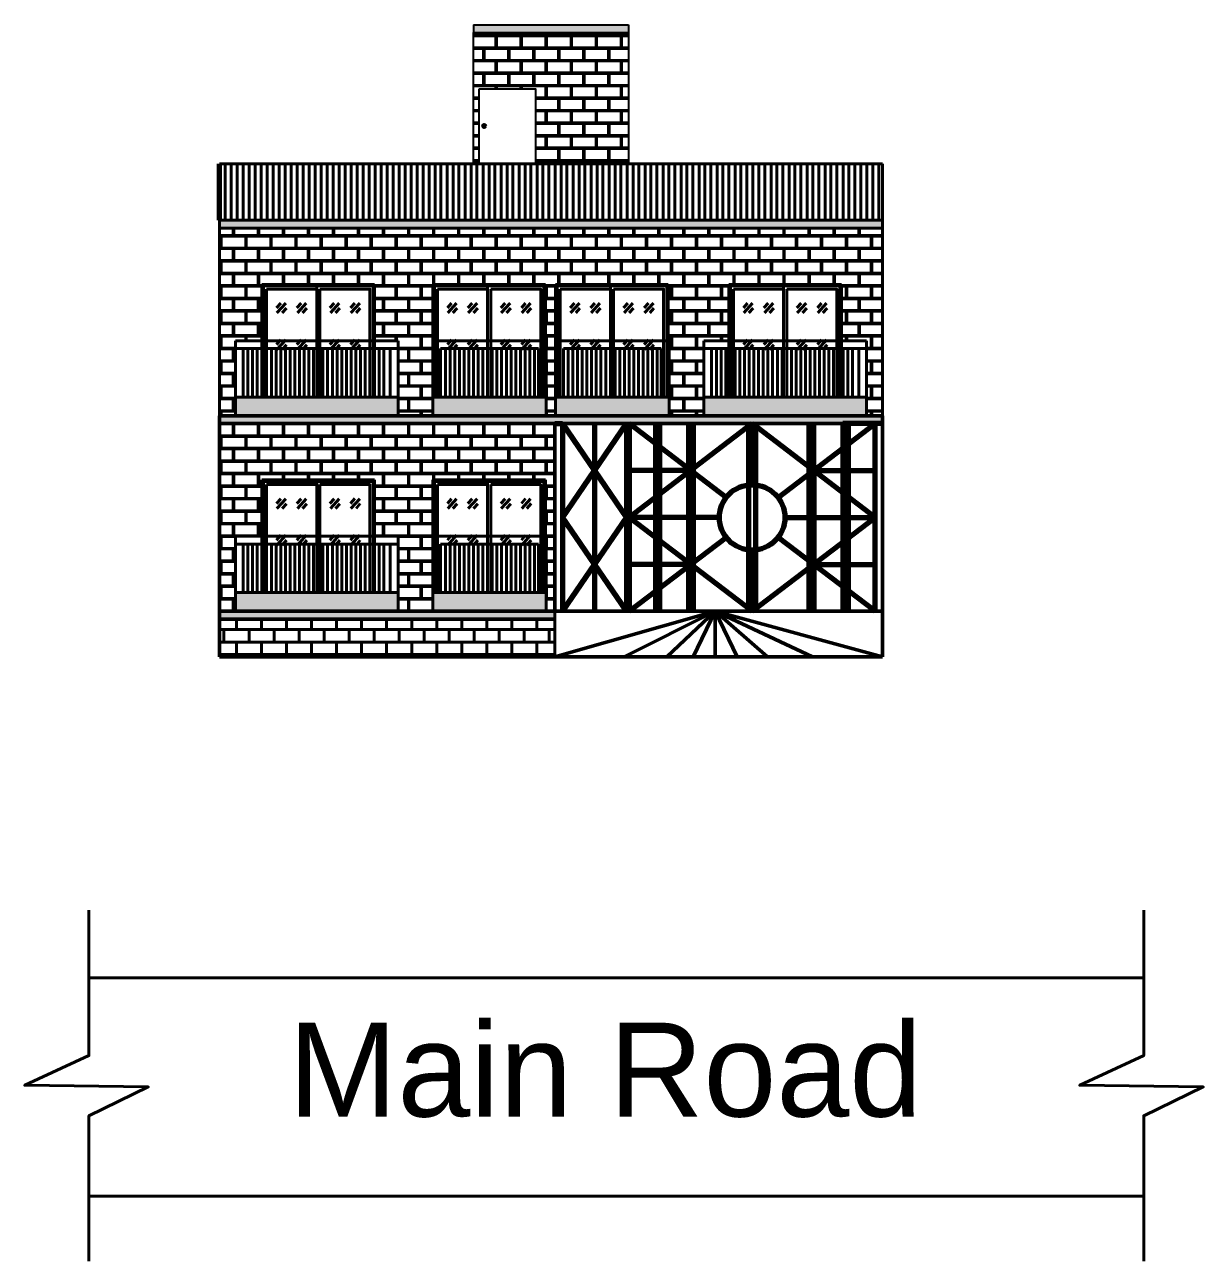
# Model space of a CAD drawing. Header units: inches. Extents: x -6918 to 21732, y -6368 to 1797.
# Drawn here: x 9578 to 10332, y -4135 to -3345 of the extents above; entities that cross this region are included whole.
import ezdxf

# ---------------------------------------------------------------- set-up
doc = ezdxf.new("R2010")
doc.units = ezdxf.units.IN
doc.header["$MEASUREMENT"] = 0
doc.layers.add('LINE', color=250, linetype='Continuous', lineweight=15)
doc.layers.add('Raling', color=1, linetype='Continuous', lineweight=15)
doc.layers.add('Roof', color=7, linetype='Continuous')
doc.styles.get("Standard").update_dxf_attribs({"font": 'arial.ttf'})
pattern_1 = [(50, (-6014.2467, -3475.5475), (7.1726018, -0.6275213), [0.75, -8.25]), (355, (-6014.247, -3475.5475), (-1.3875133, 7.5219213), [0.6, -6.6]), (100.451444, (-6013.649, -3475.6), (5.7850885, 6.8944), [0.637402, -7.011421]), (46.1842, (-6014.247, -3473.5475), (10.6724133, -1.655193), [1.125, -12.375]), (96.635635, (-6013.357, -3473.685), (9.3466195, 9.741186), [0.9561034, -10.5171376]), (351.184164, (-6014.247, -3473.548), (9.3466195, 9.741186), [0.9, -9.9]), (21, (-6013.2467, -3474.0475), (5.9690705, -4.026189), [0.75, -8.25]), (326, (-6013.247, -3474.0475), (2.4331533, 7.2515005), [0.6, -6.6]), (71.451445, (-6012.749, -3474.383), (8.4022238, 3.2253115), [0.637402, -7.011421]), (37.5, (-6014.2467, -3475.5475), (0.12159855, 3.32893854), [0, -6.52, 0, -6.7, 0, -6.625]), (7.5, (-6014.2467, -3475.5475), (2.6306954, 3.9441171), [0, -3.82, 0, -6.37, 0, -2.525]), (327.5, (-6016.4767, -3475.5475), (5.33822436, -0.2255487), [0, -2.5, 0, -7.8, 0, -10.35]), (317.5, (-6017.4767, -3475.5475), (5.8318617, 1.0010498), [0, -3.25, 0, -5.18, 0, -7.35])]

msp = doc.modelspace()

# ---------------------------------------------------------------- hatches: boundary and pattern name
at = {"layer": 'Roof', "lineweight": 40, "true_color": 0x000000, "transparency": 33554687}
h = msp.add_hatch(dxfattribs=at)
h.set_pattern_fill('AR-CONC', color=18)
h.set_pattern_definition(pattern_1)
h.paths.add_polyline_path([(9964.29, -3344.85), (9865.29, -3344.85), (9865.29, -3349.85), (9964.29, -3349.85)])
h.paths.add_polyline_path([(10126.79, -3469.85), (9702.79, -3469.85), (9702.79, -3474.85), (10126.79, -3474.85)])
h.paths.add_polyline_path([(9917.29, -3719.85), (9702.79, -3719.85), (9702.79, -3724.85), (9917.29, -3724.85)])
at = {"layer": 'Roof', "lineweight": 40, "true_color": 0xf3aa00, "transparency": 33554500}
h = msp.add_hatch(dxfattribs=at)
h.set_pattern_fill('AR-B816C', color=40)
h.paths.add_polyline_path([(9964.29, -3349.85), (9865.29, -3349.85), (9865.29, -3433.85), (9868.95, -3433.85), (9868.95, -3385.85), (9904.95, -3385.85), (9904.95, -3433.85), (9964.29, -3433.85)])
at = {"layer": 'Roof', "lineweight": 40, "true_color": 0xf3aa00, "transparency": 33554687}
h = msp.add_hatch(dxfattribs=at)
h.set_pattern_fill('AR-B816C', color=40)
h.paths.add_polyline_path([(10126.79, -3474.85), (9702.79, -3474.85), (9702.79, -3594.85), (9713.04, -3594.85), (9713.04, -3582.85), (9713.04, -3546.85), (9730.04, -3546.85), (9730.04, -3510.85), (9802.04, -3510.85), (9802.04, -3546.85), (9817.04, -3546.85), (9817.04, -3594.85), (9839.29, -3594.85), (9839.29, -3582.85), (9839.29, -3510.85), (9911.29, -3510.85), (9911.29, -3546.85), (9911.79, -3546.85), (9911.79, -3594.85), (9917.79, -3594.85), (9917.79, -3582.85), (9917.79, -3510.85), (9989.79, -3510.85), (9989.79, -3546.85), (9990.29, -3546.85), (9990.29, -3594.85), (10012.54, -3594.85), (10012.54, -3582.85), (10012.54, -3546.85), (10028.54, -3546.85), (10028.54, -3510.85), (10100.54, -3510.85), (10100.54, -3546.85), (10116.54, -3546.85), (10116.54, -3594.85), (10126.79, -3594.85)])
h.paths.add_polyline_path([(9917.29, -3599.85), (9702.79, -3599.85), (9702.79, -3719.85), (9713.04, -3719.85), (9713.04, -3707.85), (9713.04, -3671.85), (9730.04, -3671.85), (9730.04, -3635.85), (9802.04, -3635.85), (9802.04, -3671.85), (9817.04, -3671.85), (9817.04, -3719.85), (9839.29, -3719.85), (9839.29, -3707.85), (9839.29, -3671.85), (9839.29, -3635.85), (9911.29, -3635.85), (9911.29, -3671.85), (9911.79, -3671.85), (9911.79, -3719.85), (9917.29, -3719.85)])
at = {"layer": 'Roof', "lineweight": 40, "true_color": 0x000000, "transparency": 33554687}
h = msp.add_hatch(dxfattribs=at)
h.set_pattern_fill('AR-CONC', color=18)
h.set_pattern_definition(pattern_1)
h.paths.add_polyline_path([(9817.04, -3582.85), (9713.04, -3582.85), (9713.04, -3594.85), (9761.04, -3594.85), (9817.04, -3594.85)])
h.paths.add_polyline_path([(9911.79, -3582.85), (9839.29, -3582.85), (9839.29, -3594.85), (9911.79, -3594.85)])
h.paths.add_polyline_path([(9990.29, -3582.85), (9917.79, -3582.85), (9917.79, -3594.85), (9990.29, -3594.85)])
h.paths.add_polyline_path([(10116.54, -3582.85), (10012.54, -3582.85), (10012.54, -3594.85), (10116.54, -3594.85)])
h.paths.add_polyline_path([(10126.79, -3594.85), (10012.54, -3594.85), (9990.29, -3594.85), (9917.79, -3594.85), (9911.79, -3594.85), (9839.29, -3594.85), (9817.04, -3594.85), (9761.04, -3594.85), (9713.04, -3594.85), (9702.79, -3594.85), (9702.79, -3599.85), (10126.79, -3599.85)])
h.paths.add_polyline_path([(9817.04, -3707.85), (9713.04, -3707.85), (9713.04, -3719.85), (9817.04, -3719.85)])
h.paths.add_polyline_path([(9911.79, -3707.85), (9839.29, -3707.85), (9839.29, -3719.85), (9911.79, -3719.85)])
at = {"layer": 'Roof', "lineweight": 40, "true_color": 0xf3aa00, "transparency": 33554687}
h = msp.add_hatch(dxfattribs=at)
h.set_pattern_fill('AR-B816', color=40)
h.set_pattern_definition([(0, (-6014.247, -3475.5475), (0, 8), []), (90, (-6014.247, -3475.5475), (-8, 8), [8, -8])])
h.paths.add_polyline_path([(9917.29, -3724.85), (9702.79, -3724.85), (9702.79, -3748.85), (9917.29, -3748.85)])

# ---------------------------------------------------------------- linework, layer by layer
at = {"layer": 'LINE', "linetype": 'ByBlock', "lineweight": 25}
for p, q in [((9865.29, -3344.85), (9964.29, -3344.85)), ((9865.29, -3344.85), (9865.29, -3349.85)), ((9865.29, -3433.85), (9865.29, -3349.85)), ((9865.29, -3349.85), (9964.29, -3349.85)), ((9964.29, -3344.85), (9964.29, -3349.85)), ((9964.29, -3349.85), (9964.29, -3433.85))]:
    msp.add_line(p, q, dxfattribs=at)
at = {"layer": 'LINE', "color": 251, "linetype": 'ByBlock', "lineweight": 40}
for p, q in [((9619.36, -3954.16), (10293.86, -3954.16)), ((9619.36, -4093.66), (10293.86, -4093.66))]:
    msp.add_line(p, q, dxfattribs=at)
at = {"layer": 'LINE', "linetype": 'ByBlock', "lineweight": 25}
msp.add_lwpolyline([(9868.95, -3385.85), (9904.95, -3385.85), (9904.95, -3433.85), (9868.95, -3433.85)], close=True, dxfattribs=at)
at = {"layer": 'LINE', "color": 251, "linetype": 'Continuous', "lineweight": 40}
for points in [[(9619.36, -4135.34), (9619.36, -4042.34), (9657.36, -4023.84), (9578.36, -4022.84), (9619.36, -4003.84), (9619.36, -3910.98)], [(10293.86, -4135.34), (10293.86, -4042.34), (10331.86, -4023.84), (10252.86, -4022.84), (10293.86, -4003.84), (10293.86, -3910.98)]]:
    msp.add_lwpolyline(points, dxfattribs=at)
at = {"layer": 'Raling', "color": 18, "lineweight": 70, "true_color": 0x000000}
msp.add_line((9702.79, -3469.85), (9702.79, -3433.85), dxfattribs=at)
at = {"layer": 'Raling', "color": 18, "lineweight": 40, "true_color": 0x000000}
for p, q in [((9702.79, -3433.85), (10126.79, -3433.85)), ((9706.48, -3433.85), (9706.48, -3469.85)), ((9710.44, -3433.85), (9710.44, -3469.85)), ((9714.21, -3433.85), (9714.21, -3469.85)), ((9717.98, -3433.85), (9717.98, -3469.85)), ((9717.98, -3433.85), (9717.98, -3469.85)), ((9721.94, -3433.85), (9721.94, -3469.85)), ((9725.71, -3433.85), (9725.71, -3469.85)), ((9729.47, -3433.85), (9729.47, -3469.85)), ((9729.47, -3433.85), (9729.47, -3469.85)), ((9733.44, -3433.85), (9733.44, -3469.85)), ((9737.2, -3433.85), (9737.2, -3469.85)), ((9740.97, -3433.85), (9740.97, -3469.85)), ((9740.97, -3433.85), (9740.97, -3469.85)), ((9744.93, -3433.85), (9744.93, -3469.85)), ((9748.7, -3433.85), (9748.7, -3469.85)), ((9752.46, -3433.85), (9752.46, -3469.85)), ((9752.46, -3433.85), (9752.46, -3469.85)), ((9756.43, -3433.85), (9756.43, -3469.85)), ((9760.19, -3433.85), (9760.19, -3469.85)), ((9763.96, -3433.85), (9763.96, -3469.85)), ((9763.96, -3433.85), (9763.96, -3469.85)), ((9767.92, -3433.85), (9767.92, -3469.85)), ((9771.69, -3433.85), (9771.69, -3469.85)), ((9775.46, -3433.85), (9775.46, -3469.85)), ((9775.53, -3433.85), (9775.53, -3469.85)), ((9779.49, -3433.85), (9779.49, -3469.85)), ((9783.26, -3433.85), (9783.26, -3469.85)), ((9787.03, -3433.85), (9787.03, -3469.85)), ((9787.03, -3433.85), (9787.03, -3469.85)), ((9790.99, -3433.85), (9790.99, -3469.85)), ((9794.76, -3433.85), (9794.76, -3469.85)), ((9798.52, -3433.85), (9798.52, -3469.85)), ((9798.52, -3433.85), (9798.52, -3469.85)), ((9802.49, -3433.85), (9802.49, -3469.85)), ((9806.25, -3433.85), (9806.25, -3469.85)), ((9810.02, -3433.85), (9810.02, -3469.85)), ((9810.02, -3433.85), (9810.02, -3469.85)), ((9813.98, -3433.85), (9813.98, -3469.85)), ((9817.75, -3433.85), (9817.75, -3469.85)), ((9821.51, -3433.85), (9821.51, -3469.85)), ((9821.51, -3433.85), (9821.51, -3469.85)), ((9825.48, -3433.85), (9825.48, -3469.85)), ((9829.24, -3433.85), (9829.24, -3469.85)), ((9833.01, -3433.85), (9833.01, -3469.85)), ((9833.01, -3433.85), (9833.01, -3469.85)), ((9836.97, -3433.85), (9836.97, -3469.85)), ((9840.74, -3433.85), (9840.74, -3469.85)), ((9844.5, -3433.85), (9844.5, -3469.85)), ((9844.5, -3433.85), (9844.5, -3469.85)), ((9848.47, -3433.85), (9848.47, -3469.85)), ((9852.23, -3433.85), (9852.23, -3469.85)), ((9856, -3433.85), (9856, -3469.85)), ((9856, -3433.85), (9856, -3469.85)), ((9859.96, -3433.85), (9859.96, -3469.85)), ((9863.73, -3433.85), (9863.73, -3469.85)), ((9867.5, -3433.85), (9867.5, -3469.85)), ((9867.5, -3433.85), (9867.5, -3469.85)), ((9871.46, -3433.85), (9871.46, -3469.85)), ((9875.23, -3433.85), (9875.23, -3469.85)), ((9878.99, -3433.85), (9878.99, -3469.85)), ((9878.99, -3433.85), (9878.99, -3469.85)), ((9882.96, -3433.85), (9882.96, -3469.85)), ((9886.72, -3433.85), (9886.72, -3469.85)), ((9890.49, -3433.85), (9890.49, -3469.85)), ((9890.49, -3433.85), (9890.49, -3469.85)), ((9894.45, -3433.85), (9894.45, -3469.85)), ((9898.22, -3433.85), (9898.22, -3469.85)), ((9901.98, -3433.85), (9901.98, -3469.85)), ((9901.98, -3433.85), (9901.98, -3469.85)), ((9905.95, -3433.85), (9905.95, -3469.85)), ((9909.71, -3433.85), (9909.71, -3469.85)), ((9913.48, -3433.85), (9913.48, -3469.85)), ((9913.55, -3433.85), (9913.55, -3469.85)), ((9917.52, -3433.85), (9917.52, -3469.85)), ((9921.28, -3433.85), (9921.28, -3469.85)), ((9925.05, -3433.85), (9925.05, -3469.85)), ((9925.05, -3433.85), (9925.05, -3469.85)), ((9929.01, -3433.85), (9929.01, -3469.85)), ((9932.78, -3433.85), (9932.78, -3469.85)), ((9936.55, -3433.85), (9936.55, -3469.85)), ((9936.55, -3433.85), (9936.55, -3469.85)), ((9940.51, -3433.85), (9940.51, -3469.85)), ((9944.28, -3433.85), (9944.28, -3469.85)), ((9948.04, -3433.85), (9948.04, -3469.85)), ((9948.04, -3433.85), (9948.04, -3469.85)), ((9952.01, -3433.85), (9952.01, -3469.85)), ((9955.77, -3433.85), (9955.77, -3469.85)), ((9959.54, -3433.85), (9959.54, -3469.85)), ((9959.54, -3433.85), (9959.54, -3469.85)), ((9963.5, -3433.85), (9963.5, -3469.85)), ((9967.27, -3433.85), (9967.27, -3469.85)), ((9971.03, -3433.85), (9971.03, -3469.85)), ((9971.03, -3433.85), (9971.03, -3469.85)), ((9975, -3433.85), (9975, -3469.85)), ((9978.76, -3433.85), (9978.76, -3469.85)), ((9982.53, -3433.85), (9982.53, -3469.85)), ((9982.53, -3433.85), (9982.53, -3469.85)), ((9986.49, -3433.85), (9986.49, -3469.85)), ((9990.26, -3433.85), (9990.26, -3469.85)), ((9994.03, -3433.85), (9994.03, -3469.85)), ((9994.03, -3433.85), (9994.03, -3469.85)), ((9997.99, -3433.85), (9997.99, -3469.85)), ((10001.76, -3433.85), (10001.76, -3469.85)), ((10005.52, -3433.85), (10005.52, -3469.85)), ((10005.52, -3433.85), (10005.52, -3469.85)), ((10009.49, -3433.85), (10009.49, -3469.85)), ((10013.25, -3433.85), (10013.25, -3469.85)), ((10017.02, -3433.85), (10017.02, -3469.85)), ((10017.02, -3433.85), (10017.02, -3469.85)), ((10020.98, -3433.85), (10020.98, -3469.85)), ((10024.75, -3433.85), (10024.75, -3469.85)), ((10028.51, -3433.85), (10028.51, -3469.85)), ((10028.51, -3433.85), (10028.51, -3469.85)), ((10032.48, -3433.85), (10032.48, -3469.85)), ((10036.24, -3433.85), (10036.24, -3469.85)), ((10040.01, -3433.85), (10040.01, -3469.85)), ((10040.01, -3433.85), (10040.01, -3469.85)), ((10043.97, -3433.85), (10043.97, -3469.85)), ((10047.74, -3433.85), (10047.74, -3469.85)), ((10051.51, -3433.85), (10051.51, -3469.85)), ((10051.58, -3433.85), (10051.58, -3469.85)), ((10055.54, -3433.85), (10055.54, -3469.85)), ((10059.31, -3433.85), (10059.31, -3469.85)), ((10063.08, -3433.85), (10063.08, -3469.85)), ((10063.08, -3433.85), (10063.08, -3469.85)), ((10067.04, -3433.85), (10067.04, -3469.85)), ((10070.81, -3433.85), (10070.81, -3469.85)), ((10074.57, -3433.85), (10074.57, -3469.85)), ((10074.57, -3433.85), (10074.57, -3469.85)), ((10078.54, -3433.85), (10078.54, -3469.85)), ((10082.3, -3433.85), (10082.3, -3469.85)), ((10086.07, -3433.85), (10086.07, -3469.85)), ((10086.07, -3433.85), (10086.07, -3469.85)), ((10090.03, -3433.85), (10090.03, -3469.85)), ((10093.8, -3433.85), (10093.8, -3469.85)), ((10097.56, -3433.85), (10097.56, -3469.85)), ((10097.56, -3433.85), (10097.56, -3469.85)), ((10101.53, -3433.85), (10101.53, -3469.85)), ((10105.29, -3433.85), (10105.29, -3469.85)), ((10109.06, -3433.85), (10109.06, -3469.85)), ((10109.06, -3433.85), (10109.06, -3469.85)), ((10113.02, -3433.85), (10113.02, -3469.85)), ((10116.79, -3433.85), (10116.79, -3469.85)), ((10120.55, -3433.85), (10120.55, -3469.85)), ((10120.55, -3433.85), (10120.55, -3469.85)), ((10124.52, -3433.85), (10124.52, -3469.85)), ((10126.79, -3469.85), (10126.79, -3433.85)), ((9702.79, -3469.85), (9702.79, -3474.85)), ((9702.79, -3474.85), (10126.79, -3474.85)), ((9730.04, -3582.85), (9730.04, -3510.85)), ((9730.04, -3510.85), (9802.04, -3510.85)), ((9765.04, -3511.85), (9765.04, -3513.85)), ((9802.04, -3510.85), (9802.04, -3582.85)), ((9839.29, -3582.85), (9839.29, -3510.85)), ((9839.29, -3510.85), (9911.29, -3510.85)), ((9874.29, -3511.85), (9874.29, -3513.85)), ((9911.29, -3510.85), (9911.29, -3582.85)), ((9917.79, -3582.85), (9917.79, -3510.85)), ((9917.79, -3510.85), (9989.79, -3510.85)), ((9952.79, -3511.85), (9952.79, -3513.85)), ((9989.79, -3510.85), (9989.79, -3582.85)), ((10028.54, -3582.85), (10028.54, -3510.85)), ((10028.54, -3510.85), (10100.54, -3510.85)), ((10063.54, -3511.85), (10063.54, -3513.85)), ((10100.54, -3510.85), (10100.54, -3582.85)), ((9742.04, -3522.83), (9739.31, -3525.89)), ((9745.25, -3522.83), (9739.62, -3529.13)), ((9755.15, -3522.83), (9752.42, -3525.89)), ((9758.36, -3522.83), (9752.73, -3529.13)), ((9776.24, -3522.83), (9773.51, -3525.89)), ((9779.45, -3522.83), (9773.82, -3529.13)), ((9789.35, -3522.82), (9786.62, -3525.88)), ((9792.56, -3522.83), (9786.93, -3529.13)), ((9851.29, -3522.83), (9848.56, -3525.89)), ((9854.5, -3522.83), (9848.87, -3529.13)), ((9864.4, -3522.83), (9861.67, -3525.89)), ((9867.61, -3522.83), (9861.98, -3529.13)), ((9885.49, -3522.83), (9882.76, -3525.89)), ((9888.7, -3522.83), (9883.07, -3529.13)), ((9898.6, -3522.82), (9895.87, -3525.88)), ((9901.81, -3522.83), (9896.18, -3529.13)), ((9929.79, -3522.83), (9927.06, -3525.89)), ((9933, -3522.83), (9927.37, -3529.13)), ((9942.9, -3522.83), (9940.17, -3525.89)), ((9946.11, -3522.83), (9940.48, -3529.13)), ((9963.99, -3522.83), (9961.26, -3525.89)), ((9967.2, -3522.83), (9961.57, -3529.13)), ((9977.1, -3522.82), (9974.37, -3525.88)), ((9980.31, -3522.83), (9974.68, -3529.13)), ((10040.54, -3522.83), (10037.81, -3525.89)), ((10043.75, -3522.83), (10038.12, -3529.13)), ((10053.65, -3522.83), (10050.92, -3525.89)), ((10056.86, -3522.83), (10051.23, -3529.13)), ((10074.74, -3522.83), (10072.01, -3525.89)), ((10077.95, -3522.83), (10072.32, -3529.13)), ((10087.85, -3522.82), (10085.12, -3525.88)), ((10091.06, -3522.83), (10085.43, -3529.13)), ((9745.62, -3526.03), (9742.89, -3529.08)), ((9758.73, -3526.03), (9756, -3529.08)), ((9779.82, -3526.03), (9777.09, -3529.08)), ((9792.93, -3526.02), (9790.2, -3529.08)), ((9854.87, -3526.03), (9852.14, -3529.08)), ((9867.98, -3526.03), (9865.25, -3529.08)), ((9889.07, -3526.03), (9886.34, -3529.08)), ((9902.18, -3526.02), (9899.45, -3529.08)), ((9933.37, -3526.03), (9930.64, -3529.08)), ((9946.48, -3526.03), (9943.75, -3529.08)), ((9967.57, -3526.03), (9964.84, -3529.08)), ((9980.68, -3526.02), (9977.95, -3529.08)), ((10044.12, -3526.03), (10041.39, -3529.08)), ((10057.23, -3526.03), (10054.5, -3529.08)), ((10078.32, -3526.03), (10075.59, -3529.08)), ((10091.43, -3526.02), (10088.7, -3529.08)), ((9713.04, -3594.85), (9713.04, -3546.85)), ((9713.04, -3546.85), (9817.04, -3546.85)), ((9742.04, -3546.19), (9739.31, -3549.25)), ((9745.25, -3546.19), (9739.62, -3552.5)), ((9755.15, -3546.19), (9752.42, -3549.25)), ((9758.36, -3546.19), (9752.73, -3552.5)), ((9776.24, -3546.19), (9773.51, -3549.25)), ((9779.45, -3546.19), (9773.82, -3552.5)), ((9789.35, -3546.19), (9786.62, -3549.25)), ((9792.56, -3546.19), (9786.93, -3552.5)), ((9817.04, -3546.85), (9817.04, -3594.85)), ((9839.29, -3594.85), (9839.29, -3546.85)), ((9839.29, -3546.85), (9911.79, -3546.85)), ((9851.29, -3546.19), (9848.56, -3549.25)), ((9854.5, -3546.19), (9848.87, -3552.5)), ((9864.4, -3546.19), (9861.67, -3549.25)), ((9867.61, -3546.19), (9861.98, -3552.5)), ((9885.49, -3546.19), (9882.76, -3549.25)), ((9888.7, -3546.19), (9883.07, -3552.5)), ((9898.6, -3546.19), (9895.87, -3549.25)), ((9901.81, -3546.19), (9896.18, -3552.5)), ((9911.79, -3546.85), (9911.79, -3594.85)), ((9917.79, -3594.85), (9917.79, -3546.85)), ((9917.79, -3546.85), (9990.29, -3546.85)), ((9929.79, -3546.19), (9927.06, -3549.25)), ((9933, -3546.19), (9927.37, -3552.5)), ((9942.9, -3546.19), (9940.17, -3549.25)), ((9946.11, -3546.19), (9940.48, -3552.5)), ((9963.99, -3546.19), (9961.26, -3549.25)), ((9967.2, -3546.19), (9961.57, -3552.5)), ((9977.1, -3546.19), (9974.37, -3549.25)), ((9980.31, -3546.19), (9974.68, -3552.5)), ((9990.29, -3546.85), (9990.29, -3594.85)), ((10012.54, -3594.85), (10012.54, -3546.85)), ((10012.54, -3546.85), (10116.54, -3546.85)), ((10012.54, -3594.85), (10012.54, -3546.85)), ((10012.54, -3546.85), (10116.54, -3546.85)), ((10040.54, -3546.19), (10037.81, -3549.25)), ((10043.75, -3546.19), (10038.12, -3552.5)), ((10053.65, -3546.19), (10050.92, -3549.25)), ((10056.86, -3546.19), (10051.23, -3552.5)), ((10074.74, -3546.19), (10072.01, -3549.25)), ((10077.95, -3546.19), (10072.32, -3552.5)), ((10087.85, -3546.19), (10085.12, -3549.25)), ((10091.06, -3546.19), (10085.43, -3552.5)), ((10116.54, -3546.85), (10116.54, -3594.85)), ((10116.54, -3546.85), (10116.54, -3594.85)), ((9713.04, -3551.85), (9817.04, -3551.85)), ((9718.04, -3582.85), (9718.04, -3551.85)), ((9721.04, -3582.85), (9721.04, -3551.85)), ((9724.04, -3582.85), (9724.04, -3551.85)), ((9727.04, -3582.85), (9727.04, -3551.85)), ((9730.04, -3582.85), (9730.04, -3551.85)), ((9733.04, -3582.85), (9733.04, -3551.85)), ((9736.04, -3582.85), (9736.04, -3551.85)), ((9739.04, -3582.85), (9739.04, -3551.85)), ((9739.04, -3582.85), (9739.04, -3551.85)), ((9742.04, -3582.85), (9742.04, -3551.85)), ((9745.62, -3549.39), (9742.89, -3552.45)), ((9745.04, -3582.85), (9745.04, -3551.85)), ((9748.04, -3582.85), (9748.04, -3551.85)), ((9751.04, -3582.85), (9751.04, -3551.85)), ((9754.04, -3582.85), (9754.04, -3551.85)), ((9758.73, -3549.39), (9756, -3552.45)), ((9757.04, -3582.85), (9757.04, -3551.85)), ((9757.04, -3582.85), (9757.04, -3551.85)), ((9760.04, -3582.85), (9760.04, -3551.85)), ((9763.04, -3582.85), (9763.04, -3551.85)), ((9766.04, -3582.85), (9766.04, -3551.85)), ((9769.04, -3582.85), (9769.04, -3551.85)), ((9772.04, -3582.85), (9772.04, -3551.85)), ((9775.04, -3582.85), (9775.04, -3551.85)), ((9775.04, -3582.85), (9775.04, -3551.85)), ((9779.82, -3549.39), (9777.09, -3552.45)), ((9778.04, -3582.85), (9778.04, -3551.85)), ((9781.04, -3582.85), (9781.04, -3551.85)), ((9784.04, -3582.85), (9784.04, -3551.85)), ((9787.04, -3582.85), (9787.04, -3551.85)), ((9790.04, -3582.85), (9790.04, -3551.85)), ((9792.93, -3549.39), (9790.2, -3552.45)), ((9793.04, -3582.85), (9793.04, -3551.85)), ((9793.04, -3582.85), (9793.04, -3551.85)), ((9796.04, -3582.85), (9796.04, -3551.85)), ((9799.04, -3582.85), (9799.04, -3551.85)), ((9802.04, -3582.85), (9802.04, -3551.85)), ((9805.04, -3582.85), (9805.04, -3551.85)), ((9808.04, -3582.85), (9808.04, -3551.85)), ((9812.04, -3551.85), (9812.04, -3582.85)), ((9844.29, -3582.85), (9844.29, -3551.85)), ((9844.29, -3551.85), (9906.79, -3551.85)), ((9847.29, -3582.85), (9847.29, -3551.85)), ((9850.29, -3582.85), (9850.29, -3551.85)), ((9854.87, -3549.39), (9852.14, -3552.45)), ((9853.29, -3582.85), (9853.29, -3551.85)), ((9856.29, -3582.85), (9856.29, -3551.85)), ((9859.29, -3582.85), (9859.29, -3551.85)), ((9862.29, -3582.85), (9862.29, -3551.85)), ((9867.98, -3549.39), (9865.25, -3552.45)), ((9865.29, -3582.85), (9865.29, -3551.85)), ((9868.29, -3582.85), (9868.29, -3551.85)), ((9868.29, -3582.85), (9868.29, -3551.85)), ((9871.29, -3582.85), (9871.29, -3551.85)), ((9874.29, -3582.85), (9874.29, -3551.85)), ((9877.29, -3582.85), (9877.29, -3551.85)), ((9880.29, -3582.85), (9880.29, -3551.85)), ((9883.29, -3582.85), (9883.29, -3551.85)), ((9886.29, -3582.85), (9886.29, -3551.85)), ((9889.07, -3549.39), (9886.34, -3552.45)), ((9889.29, -3582.85), (9889.29, -3551.85)), ((9889.29, -3582.85), (9889.29, -3551.85)), ((9892.29, -3582.85), (9892.29, -3551.85)), ((9895.29, -3582.85), (9895.29, -3551.85)), ((9898.29, -3582.85), (9898.29, -3551.85)), ((9902.18, -3549.39), (9899.45, -3552.45)), ((9901.29, -3582.85), (9901.29, -3551.85)), ((9904.29, -3582.85), (9904.29, -3551.85)), ((9906.79, -3551.85), (9906.79, -3582.85)), ((9922.79, -3582.85), (9922.79, -3551.85)), ((9922.79, -3551.85), (9985.29, -3551.85)), ((9925.79, -3582.85), (9925.79, -3551.85)), ((9928.79, -3582.85), (9928.79, -3551.85)), ((9933.37, -3549.39), (9930.64, -3552.45)), ((9931.79, -3582.85), (9931.79, -3551.85)), ((9934.79, -3582.85), (9934.79, -3551.85)), ((9937.79, -3582.85), (9937.79, -3551.85)), ((9940.79, -3582.85), (9940.79, -3551.85)), ((9946.48, -3549.39), (9943.75, -3552.45)), ((9943.79, -3582.85), (9943.79, -3551.85)), ((9946.79, -3582.85), (9946.79, -3551.85)), ((9946.79, -3582.85), (9946.79, -3551.85)), ((9949.79, -3582.85), (9949.79, -3551.85)), ((9952.79, -3582.85), (9952.79, -3551.85)), ((9955.79, -3582.85), (9955.79, -3551.85)), ((9958.79, -3582.85), (9958.79, -3551.85)), ((9961.79, -3582.85), (9961.79, -3551.85)), ((9964.79, -3582.85), (9964.79, -3551.85)), ((9967.57, -3549.39), (9964.84, -3552.45)), ((9967.79, -3582.85), (9967.79, -3551.85)), ((9967.79, -3582.85), (9967.79, -3551.85)), ((9970.79, -3582.85), (9970.79, -3551.85)), ((9973.79, -3582.85), (9973.79, -3551.85)), ((9976.79, -3582.85), (9976.79, -3551.85)), ((9980.68, -3549.39), (9977.95, -3552.45)), ((9979.79, -3582.85), (9979.79, -3551.85)), ((9982.79, -3582.85), (9982.79, -3551.85)), ((9985.29, -3551.85), (9985.29, -3582.85)), ((10012.54, -3551.85), (10116.54, -3551.85)), ((10017.54, -3582.85), (10017.54, -3551.85)), ((10020.54, -3582.85), (10020.54, -3551.85)), ((10023.54, -3582.85), (10023.54, -3551.85)), ((10026.54, -3582.85), (10026.54, -3551.85)), ((10029.54, -3582.85), (10029.54, -3551.85)), ((10032.54, -3582.85), (10032.54, -3551.85)), ((10035.54, -3582.85), (10035.54, -3551.85)), ((10038.54, -3582.85), (10038.54, -3551.85)), ((10038.54, -3582.85), (10038.54, -3551.85)), ((10044.12, -3549.39), (10041.39, -3552.45)), ((10041.54, -3582.85), (10041.54, -3551.85)), ((10044.54, -3582.85), (10044.54, -3551.85)), ((10047.54, -3582.85), (10047.54, -3551.85)), ((10050.54, -3582.85), (10050.54, -3551.85)), ((10053.54, -3582.85), (10053.54, -3551.85)), ((10057.23, -3549.39), (10054.5, -3552.45)), ((10056.54, -3582.85), (10056.54, -3551.85)), ((10056.54, -3582.85), (10056.54, -3551.85)), ((10059.54, -3582.85), (10059.54, -3551.85)), ((10062.54, -3582.85), (10062.54, -3551.85)), ((10065.54, -3582.85), (10065.54, -3551.85)), ((10068.54, -3582.85), (10068.54, -3551.85)), ((10071.54, -3582.85), (10071.54, -3551.85)), ((10074.54, -3582.85), (10074.54, -3551.85)), ((10074.54, -3582.85), (10074.54, -3551.85)), ((10078.32, -3549.39), (10075.59, -3552.45)), ((10077.54, -3582.85), (10077.54, -3551.85)), ((10080.54, -3582.85), (10080.54, -3551.85)), ((10083.54, -3582.85), (10083.54, -3551.85)), ((10086.54, -3582.85), (10086.54, -3551.85)), ((10091.43, -3549.39), (10088.7, -3552.45)), ((10089.54, -3582.85), (10089.54, -3551.85)), ((10092.54, -3582.85), (10092.54, -3551.85)), ((10092.54, -3582.85), (10092.54, -3551.85)), ((10095.54, -3582.85), (10095.54, -3551.85)), ((10098.54, -3582.85), (10098.54, -3551.85)), ((10101.54, -3582.85), (10101.54, -3551.85)), ((10104.54, -3582.85), (10104.54, -3551.85)), ((10107.54, -3582.85), (10107.54, -3551.85)), ((10111.54, -3551.85), (10111.54, -3582.85)), ((9713.04, -3594.85), (9713.04, -3582.85)), ((9713.04, -3582.85), (9817.04, -3582.85)), ((9730.04, -3582.85), (9802.04, -3582.85)), ((9839.29, -3594.85), (9839.29, -3582.85)), ((9839.29, -3582.85), (9911.79, -3582.85)), ((9839.29, -3582.85), (9911.29, -3582.85)), ((9917.79, -3594.85), (9917.79, -3582.85)), ((9917.79, -3582.85), (9990.29, -3582.85)), ((9917.79, -3582.85), (9989.79, -3582.85)), ((10012.54, -3594.85), (10012.54, -3582.85)), ((10012.54, -3582.85), (10116.54, -3582.85)), ((10028.54, -3582.85), (10100.54, -3582.85)), ((9713.04, -3594.85), (9761.04, -3594.85)), ((9730.04, -3707.85), (9730.04, -3635.85)), ((9730.04, -3635.85), (9802.04, -3635.85)), ((9802.04, -3635.85), (9802.04, -3707.85)), ((9839.29, -3707.85), (9839.29, -3635.85)), ((9839.29, -3635.85), (9911.29, -3635.85)), ((9911.29, -3635.85), (9911.29, -3707.85)), ((9765.04, -3636.85), (9765.04, -3638.85)), ((9874.29, -3636.85), (9874.29, -3638.85)), ((9742.04, -3647.83), (9739.31, -3650.89)), ((9745.25, -3647.83), (9739.62, -3654.13)), ((9745.62, -3651.03), (9742.89, -3654.08)), ((9755.15, -3647.83), (9752.42, -3650.89)), ((9758.36, -3647.83), (9752.73, -3654.13)), ((9758.73, -3651.03), (9756, -3654.08)), ((9776.24, -3647.83), (9773.51, -3650.89)), ((9779.45, -3647.83), (9773.82, -3654.13)), ((9779.82, -3651.03), (9777.09, -3654.08)), ((9789.35, -3647.82), (9786.62, -3650.88)), ((9792.56, -3647.83), (9786.93, -3654.13)), ((9792.93, -3651.02), (9790.2, -3654.08)), ((9851.29, -3647.83), (9848.56, -3650.89)), ((9854.5, -3647.83), (9848.87, -3654.13)), ((9854.87, -3651.03), (9852.14, -3654.08)), ((9864.4, -3647.83), (9861.67, -3650.89)), ((9867.61, -3647.83), (9861.98, -3654.13)), ((9867.98, -3651.03), (9865.25, -3654.08)), ((9885.49, -3647.83), (9882.76, -3650.89)), ((9888.7, -3647.83), (9883.07, -3654.13)), ((9889.07, -3651.03), (9886.34, -3654.08)), ((9898.6, -3647.82), (9895.87, -3650.88)), ((9901.81, -3647.83), (9896.18, -3654.13)), ((9902.18, -3651.02), (9899.45, -3654.08)), ((9713.04, -3719.85), (9713.04, -3671.85)), ((9713.04, -3671.85), (9817.04, -3671.85)), ((9742.04, -3671.19), (9739.31, -3674.25)), ((9745.25, -3671.19), (9739.62, -3677.5)), ((9745.62, -3674.39), (9742.89, -3677.45)), ((9755.15, -3671.19), (9752.42, -3674.25)), ((9758.36, -3671.19), (9752.73, -3677.5)), ((9758.73, -3674.39), (9756, -3677.45)), ((9776.24, -3671.19), (9773.51, -3674.25)), ((9779.45, -3671.19), (9773.82, -3677.5)), ((9779.82, -3674.39), (9777.09, -3677.45)), ((9789.35, -3671.19), (9786.62, -3674.25)), ((9792.56, -3671.19), (9786.93, -3677.5)), ((9792.93, -3674.39), (9790.2, -3677.45)), ((9817.04, -3671.85), (9817.04, -3719.85)), ((9839.29, -3719.85), (9839.29, -3671.85)), ((9839.29, -3671.85), (9911.79, -3671.85)), ((9851.29, -3671.19), (9848.56, -3674.25)), ((9854.5, -3671.19), (9848.87, -3677.5)), ((9854.87, -3674.39), (9852.14, -3677.45)), ((9864.4, -3671.19), (9861.67, -3674.25)), ((9867.61, -3671.19), (9861.98, -3677.5)), ((9867.98, -3674.39), (9865.25, -3677.45)), ((9885.49, -3671.19), (9882.76, -3674.25)), ((9888.7, -3671.19), (9883.07, -3677.5)), ((9889.07, -3674.39), (9886.34, -3677.45)), ((9898.6, -3671.19), (9895.87, -3674.25)), ((9901.81, -3671.19), (9896.18, -3677.5)), ((9902.18, -3674.39), (9899.45, -3677.45)), ((9911.79, -3671.85), (9911.79, -3719.85)), ((9713.04, -3676.85), (9817.04, -3676.85)), ((9718.04, -3707.85), (9718.04, -3676.85)), ((9721.04, -3707.85), (9721.04, -3676.85)), ((9724.04, -3707.85), (9724.04, -3676.85)), ((9727.04, -3707.85), (9727.04, -3676.85)), ((9730.04, -3707.85), (9730.04, -3676.85)), ((9733.04, -3707.85), (9733.04, -3676.85)), ((9736.04, -3707.85), (9736.04, -3676.85)), ((9739.04, -3707.85), (9739.04, -3676.85)), ((9739.04, -3707.85), (9739.04, -3676.85)), ((9742.04, -3707.85), (9742.04, -3676.85)), ((9745.04, -3707.85), (9745.04, -3676.85)), ((9748.04, -3707.85), (9748.04, -3676.85)), ((9751.04, -3707.85), (9751.04, -3676.85)), ((9754.04, -3707.85), (9754.04, -3676.85)), ((9757.04, -3707.85), (9757.04, -3676.85)), ((9757.04, -3707.85), (9757.04, -3676.85)), ((9760.04, -3707.85), (9760.04, -3676.85)), ((9763.04, -3707.85), (9763.04, -3676.85)), ((9766.04, -3707.85), (9766.04, -3676.85)), ((9769.04, -3707.85), (9769.04, -3676.85)), ((9772.04, -3707.85), (9772.04, -3676.85)), ((9775.04, -3707.85), (9775.04, -3676.85)), ((9775.04, -3707.85), (9775.04, -3676.85)), ((9778.04, -3707.85), (9778.04, -3676.85)), ((9781.04, -3707.85), (9781.04, -3676.85)), ((9784.04, -3707.85), (9784.04, -3676.85)), ((9787.04, -3707.85), (9787.04, -3676.85)), ((9790.04, -3707.85), (9790.04, -3676.85)), ((9793.04, -3707.85), (9793.04, -3676.85)), ((9793.04, -3707.85), (9793.04, -3676.85)), ((9796.04, -3707.85), (9796.04, -3676.85)), ((9799.04, -3707.85), (9799.04, -3676.85)), ((9802.04, -3707.85), (9802.04, -3676.85)), ((9805.04, -3707.85), (9805.04, -3676.85)), ((9808.04, -3707.85), (9808.04, -3676.85)), ((9812.04, -3676.85), (9812.04, -3707.85)), ((9844.29, -3707.85), (9844.29, -3676.85)), ((9844.29, -3676.85), (9906.79, -3676.85)), ((9847.29, -3707.85), (9847.29, -3676.85)), ((9850.29, -3707.85), (9850.29, -3676.85)), ((9853.29, -3707.85), (9853.29, -3676.85)), ((9856.29, -3707.85), (9856.29, -3676.85)), ((9859.29, -3707.85), (9859.29, -3676.85)), ((9862.29, -3707.85), (9862.29, -3676.85)), ((9865.29, -3707.85), (9865.29, -3676.85)), ((9868.29, -3707.85), (9868.29, -3676.85)), ((9868.29, -3707.85), (9868.29, -3676.85)), ((9871.29, -3707.85), (9871.29, -3676.85)), ((9874.29, -3707.85), (9874.29, -3676.85)), ((9877.29, -3707.85), (9877.29, -3676.85)), ((9880.29, -3707.85), (9880.29, -3676.85)), ((9883.29, -3707.85), (9883.29, -3676.85)), ((9886.29, -3707.85), (9886.29, -3676.85)), ((9889.29, -3707.85), (9889.29, -3676.85)), ((9889.29, -3707.85), (9889.29, -3676.85)), ((9892.29, -3707.85), (9892.29, -3676.85)), ((9895.29, -3707.85), (9895.29, -3676.85)), ((9898.29, -3707.85), (9898.29, -3676.85)), ((9901.29, -3707.85), (9901.29, -3676.85)), ((9904.29, -3707.85), (9904.29, -3676.85)), ((9906.79, -3676.85), (9906.79, -3707.85)), ((9713.04, -3719.85), (9713.04, -3707.85)), ((9713.04, -3707.85), (9817.04, -3707.85)), ((9730.04, -3707.85), (9802.04, -3707.85)), ((9839.29, -3719.85), (9839.29, -3707.85)), ((9839.29, -3707.85), (9911.79, -3707.85)), ((9839.29, -3707.85), (9911.29, -3707.85)), ((9917.29, -3719.85), (9917.29, -3748.85))]:
    msp.add_line(p, q, dxfattribs=at)
at = {"layer": 'Raling', "color": 18, "lineweight": 50, "true_color": 0x000000}
for p, q in [((9702.79, -3599.85), (9702.79, -3594.85)), ((10126.79, -3594.85), (9702.79, -3594.85)), ((10126.79, -3599.85), (10126.79, -3594.85)), ((9917.29, -3599.85), (9917.29, -3719.85)), ((9702.79, -3719.85), (9702.79, -3724.85)), ((10126.79, -3719.85), (10126.79, -3724.85)), ((9917.29, -3724.85), (9702.79, -3724.85)), ((9702.79, -3724.85), (9702.79, -3748.85)), ((10126.79, -3724.85), (10126.79, -3748.85)), ((10126.79, -3748.85), (9702.79, -3748.85))]:
    msp.add_line(p, q, dxfattribs=at)
at = {"layer": 'Raling', "color": 7, "lineweight": 70}
for p, q in [((9917.29, -3599.85), (9922.29, -3599.85)), ((9922.29, -3599.85), (9922.29, -3719.85)), ((9922.29, -3599.85), (9963.06, -3659.85)), ((9922.29, -3659.85), (9963.06, -3599.85)), ((9942.59, -3599.85), (9942.59, -3719.85)), ((9963.06, -3599.85), (9963.06, -3719.85)), ((9964.79, -3599.85), (9964.79, -3719.85)), ((9964.79, -3599.85), (10026.8, -3647.15)), ((9964.79, -3659.85), (10043.44, -3599.85)), ((9981.6, -3599.85), (9981.6, -3719.85)), ((9982.17, -3599.85), (9982.17, -3719.85)), ((9982.87, -3599.85), (9982.87, -3719.85)), ((9983.53, -3599.85), (9983.53, -3719.85)), ((9984.25, -3599.85), (9984.25, -3719.85)), ((10002.71, -3599.85), (10002.71, -3719.85)), ((10003.4, -3599.85), (10003.4, -3719.85)), ((10004.12, -3629.85), (10004.12, -3599.85)), ((10004.79, -3599.85), (10004.79, -3719.85)), ((10005.66, -3599.85), (10005.66, -3719.85)), ((10041.15, -3599.85), (10041.15, -3719.85)), ((10043.44, -3638.91), (10043.44, -3599.85)), ((10043.44, -3599.85), (10122.09, -3659.85)), ((10045.5, -3599.85), (10045.5, -3719.85)), ((10122.09, -3599.85), (10060.09, -3647.15)), ((10079.67, -3599.85), (10079.67, -3719.85)), ((10080.41, -3599.85), (10080.41, -3719.85)), ((10081.19, -3599.85), (10081.19, -3719.85)), ((10081.97, -3599.85), (10081.97, -3719.85)), ((10082.77, -3629.85), (10082.77, -3599.85)), ((10121.79, -3599.85), (10101.32, -3599.85)), ((10101.32, -3599.85), (10101.32, -3719.85)), ((10102.13, -3599.85), (10102.13, -3719.85)), ((10102.96, -3599.85), (10102.96, -3719.85)), ((10103.75, -3599.85), (10103.75, -3719.85)), ((10104.75, -3599.85), (10104.75, -3719.85)), ((10124.29, -3599.85), (10119.29, -3599.85)), ((10126.79, -3599.85), (10121.79, -3599.85)), ((10126.79, -3599.85), (10121.79, -3599.85)), ((10121.79, -3599.85), (10121.79, -3719.85)), ((10004.12, -3629.85), (9964.79, -3629.85)), ((10004.12, -3630.23), (10004.12, -3660.23)), ((10082.77, -3629.85), (10082.77, -3719.85)), ((10082.77, -3629.85), (10122.09, -3629.85)), ((9963.06, -3659.85), (9922.29, -3719.85)), ((9963.06, -3719.85), (9922.29, -3659.85)), ((10022.51, -3659.85), (9964.79, -3659.85)), ((9964.79, -3659.85), (10043.44, -3719.85)), ((10004.12, -3659.85), (10004.12, -3719.85)), ((10122.09, -3659.85), (10043.44, -3719.85)), ((10064.38, -3659.85), (10122.09, -3659.85)), ((10026.8, -3672.55), (9964.79, -3719.85)), ((10060.09, -3672.55), (10122.09, -3719.85)), ((10043.44, -3680.78), (10043.44, -3719.85)), ((10004.12, -3689.85), (9964.79, -3689.85)), ((10082.77, -3689.85), (10122.09, -3689.85))]:
    msp.add_line(p, q, dxfattribs=at)
at = {"layer": 'Raling', "color": 7, "lineweight": 50}
for p, q in [((9917.29, -3748.85), (10019.79, -3719.85)), ((10019.79, -3719.85), (9961.67, -3748.85)), ((10019.79, -3719.85), (9988.88, -3748.85)), ((10019.79, -3719.85), (10005.77, -3748.85)), ((10019.79, -3719.85), (10019.79, -3748.85)), ((10126.79, -3748.85), (10019.79, -3719.85)), ((10019.79, -3719.85), (10081.94, -3748.85)), ((10019.79, -3719.85), (10053.33, -3748.85)), ((10019.79, -3719.85), (10033.8, -3748.85))]:
    msp.add_line(p, q, dxfattribs=at)
at = {"layer": 'Raling', "color": 18, "lineweight": 40, "true_color": 0x000000}
for points in [[(9702.79, -3469.85), (10126.79, -3469.85), (10126.79, -3594.85), (9702.79, -3594.85)], [(9731.04, -3511.85), (9801.04, -3511.85), (9801.04, -3582.85), (9731.04, -3582.85)], [(9733.04, -3513.85), (9765.04, -3513.85), (9765.04, -3582.85), (9733.04, -3582.85)], [(9767.04, -3513.85), (9799.04, -3513.85), (9799.04, -3582.85), (9767.04, -3582.85)], [(9840.29, -3511.85), (9910.29, -3511.85), (9910.29, -3582.85), (9840.29, -3582.85)], [(9842.29, -3513.85), (9874.29, -3513.85), (9874.29, -3582.85), (9842.29, -3582.85)], [(9876.29, -3513.85), (9908.29, -3513.85), (9908.29, -3582.85), (9876.29, -3582.85)], [(9918.79, -3511.85), (9988.79, -3511.85), (9988.79, -3582.85), (9918.79, -3582.85)], [(9920.79, -3513.85), (9952.79, -3513.85), (9952.79, -3582.85), (9920.79, -3582.85)], [(9954.79, -3513.85), (9986.79, -3513.85), (9986.79, -3582.85), (9954.79, -3582.85)], [(10029.54, -3511.85), (10099.54, -3511.85), (10099.54, -3582.85), (10029.54, -3582.85)], [(10031.54, -3513.85), (10063.54, -3513.85), (10063.54, -3582.85), (10031.54, -3582.85)], [(10065.54, -3513.85), (10097.54, -3513.85), (10097.54, -3582.85), (10065.54, -3582.85)], [(9731.04, -3636.85), (9801.04, -3636.85), (9801.04, -3707.85), (9731.04, -3707.85)], [(9733.04, -3638.85), (9765.04, -3638.85), (9765.04, -3707.85), (9733.04, -3707.85)], [(9767.04, -3638.85), (9799.04, -3638.85), (9799.04, -3707.85), (9767.04, -3707.85)], [(9840.29, -3636.85), (9910.29, -3636.85), (9910.29, -3707.85), (9840.29, -3707.85)], [(9842.29, -3638.85), (9874.29, -3638.85), (9874.29, -3707.85), (9842.29, -3707.85)], [(9876.29, -3638.85), (9908.29, -3638.85), (9908.29, -3707.85), (9876.29, -3707.85)]]:
    msp.add_lwpolyline(points, close=True, dxfattribs=at)
at = {"layer": 'Raling', "color": 18, "lineweight": 50, "true_color": 0x000000}
msp.add_lwpolyline([(9702.79, -3599.85), (10126.79, -3599.85), (10126.79, -3719.85), (9702.79, -3719.85)], close=True, dxfattribs=at)
at = {"layer": 'Raling', "color": 7, "lineweight": 50}
msp.add_lwpolyline([(9917.29, -3599.85), (10126.79, -3599.85), (10126.79, -3719.85), (9917.29, -3719.85)], close=True, dxfattribs=at)
at = {"layer": 'Raling', "color": 18, "lineweight": 40, "true_color": 0x000000}
msp.add_circle((9872.08, -3409.61), 1.02, dxfattribs=at)
at = {"layer": 'Raling', "color": 7, "lineweight": 70}
msp.add_circle((10043.44, -3659.85), 20.93, dxfattribs=at)

# ---------------------------------------------------------------- texts
at = {"layer": 'LINE', "color": 251, "linetype": 'ByBlock', "lineweight": 40, "insert": (9746.86, -3982.84), "char_height": 60, "attachment_point": 1}
msp.add_mtext_dynamic_manual_height_columns('Main Road', width=531.3343, gutter_width=60, heights=[102.88], dxfattribs=at)

doc.saveas('drawing.dxf')
